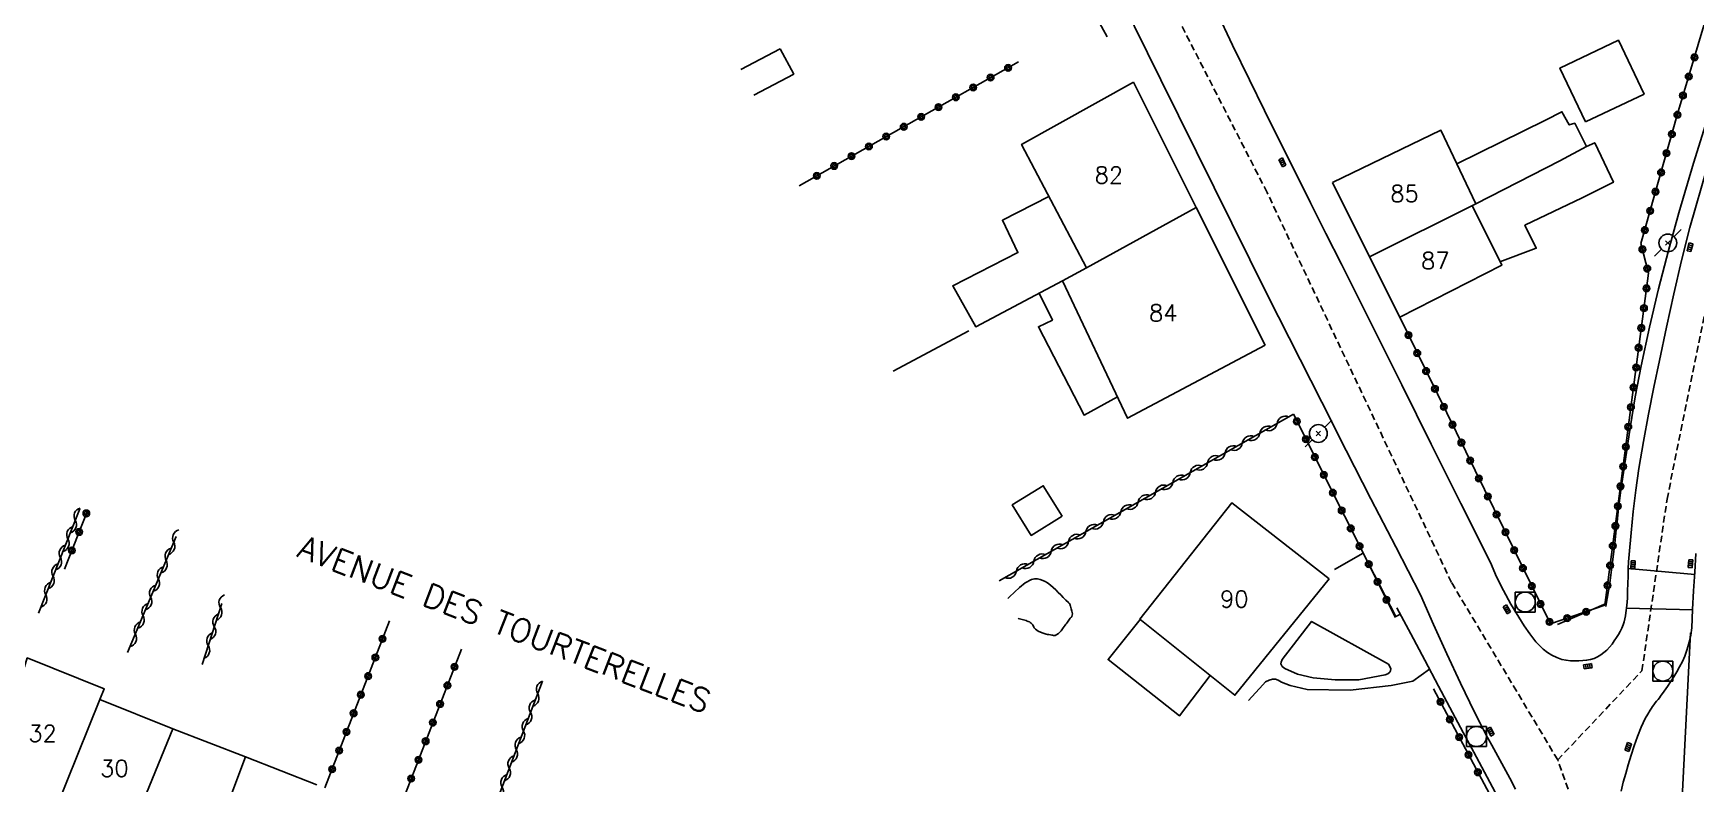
# Model space of a CAD drawing. Header units: millimetres. Extents: x 149998 to 151001, y 150999 to 152001.
# Drawn here: x 150170.7 to 150295.6, y 151604.8 to 151661.1 of the extents above; entities that cross this region are included whole.
import ezdxf
from ezdxf.enums import TextEntityAlignment as Align

# ---------------------------------------------------------------- set-up
doc = ezdxf.new("R2010")
doc.units = ezdxf.units.MM
doc.linetypes.add('DASHED', pattern=[0.75, 0.5, -0.25])
doc.layers.get('0').update_dxf_attribs({"linetype": 'CONTINUOUS'})
for name, color, linetype in [('W0001', 6, 'DASHED'), ('W0008', 7, 'CONTINUOUS'), ('W0014', 7, 'CONTINUOUS'), ('W0017', 7, 'CONTINUOUS'), ('W0020', 2, 'CONTINUOUS'), ('W0101', 7, 'CONTINUOUS'), ('W0104', 1, 'CONTINUOUS'), ('W0310', 3, 'CONTINUOUS'), ('W0322', 7, 'CONTINUOUS'), ('W0323', 7, 'CONTINUOUS'), ('W0333', 7, 'CONTINUOUS'), ('W0401', 7, 'CONTINUOUS'), ('W0420', 7, 'CONTINUOUS'), ('W0473', 7, 'CONTINUOUS'), ('W0515', 5, 'CONTINUOUS'), ('W0989', 7, 'CONTINUOUS'), ('W0991', 7, 'CONTINUOUS'), ('W1102', 7, 'CONTINUOUS')]:
    doc.layers.add(name, color=color, linetype=linetype)
doc.styles.get("Standard").update_dxf_attribs({"font": 'romans.shx', "width": 0.85})

# ---------------------------------------------------------------- blocks, each defined once
blk = doc.blocks.new('T473')
for p, q in [((-0.166667, 0.166667), (0.166667, -0.166667)), ((-0.166667, -0.166667), (0.166667, 0.166667)), ((0.500001, 0.500001), (1.000002, 1.000002)), ((-1.000002, -1.000002), (-0.500001, -0.500001))]:
    blk.add_line(p, q)
blk.add_ellipse((0, 0), major_axis=(0.471405, 0.471405), ratio=1, start_param=5.4977871438, end_param=11.780972451)
blk = doc.blocks.new('T401')
for p, q in [((-0.3, 0.3), (0, 0.3)), ((-0.3, -0.25), (-0.3, 0.3)), ((-0.3, 0.15), (0, 0.15)), ((-0.3, 0), (0, 0)), ((0, 0.3), (0, -0.25)), ((-0.3, -0.15), (0, -0.15)), ((-0.3, -0.25), (-0.3, -0.3)), ((-0.3, -0.3), (0, -0.3)), ((0, -0.3), (0, -0.25))]:
    blk.add_line(p, q)
blk = doc.blocks.new('T420')
for p, q in [((0.75, 0.75), (-0.75, 0.75)), ((-0.75, 0.75), (-0.75, -0.75)), ((0.75, 0.75), (0.75, -0.75)), ((0.75, -0.75), (-0.75, -0.75))]:
    blk.add_line(p, q)
blk.add_ellipse((0, 0), major_axis=(-0.53, 0.53), ratio=1, start_param=3.926991, end_param=10.210176)
blk = doc.blocks.new('t310o')
at = {"color": 0, "linetype": 'Continuous'}
for centre, start, end in [((-0.5, 0.38), 216.8699, 323.1304), ((0.5, -0.37), 36.8699, 143.1303)]:
    blk.add_arc(centre, 0.625, start, end, dxfattribs=at)
blk = doc.blocks.new('t323o')
at = {"color": 0, "linetype": 'Continuous'}
for radius in [0.25, 0.15]:
    blk.add_circle((0, 0), radius, dxfattribs=at)
blk = doc.blocks.new('t322o')
at = {"color": 0, "linetype": 'Continuous'}
for radius in [0.25, 0.15]:
    blk.add_circle((0, 0), radius, dxfattribs=at)

msp = doc.modelspace()

# ---------------------------------------------------------------- linework, layer by layer
at = {"layer": 'W0001'}
for points in [[(150285.24, 151606.57), (150277.26, 151619.9), (150263.41, 151649.19), (150252.23, 151671)], [(150285.24, 151606.57), (150291.57, 151613.27), (150293.45, 151626.15), (150297, 151643.57), (150305.64, 151671)], [(150298.88, 151553.86), (150294.42, 151579.11), (150288.8, 151596.6), (150285.24, 151606.57)]]:
    msp.add_lwpolyline(points, dxfattribs=at)
at = {"layer": 'W0008'}
for points in [[(150248.92, 151671), (150249.55, 151669.68), (150250.18, 151668.37), (150250.81, 151667.05), (150251.45, 151665.74), (150255.42, 151657.64), (150259.42, 151649.56), (150263.45, 151641.49), (150267.51, 151633.43), (150269.35, 151629.8), (150271.2, 151626.18), (150273.07, 151622.57), (150274.94, 151618.96)], [(150280.19, 151621.39), (150277.96, 151625.84), (150275.74, 151630.29), (150273.52, 151634.75), (150271.3, 151639.2), (150270.14, 151641.51), (150268.99, 151643.81), (150267.82, 151646.12), (150266.67, 151648.42), (150265.51, 151650.73), (150264.36, 151653.03), (150263.21, 151655.35), (150262.08, 151657.66), (150260.82, 151660.26), (150259.58, 151662.87), (150258.35, 151665.48), (150257.13, 151668.1)], [(150290, 151604.22), (150290.16, 151604.89), (150290.35, 151605.55), (150290.54, 151606.21), (150290.75, 151606.92), (150290.98, 151607.63), (150291.23, 151608.33), (150291.51, 151609.02), (150291.66, 151609.35), (150291.82, 151609.68), (150292, 151610), (150292.18, 151610.31), (150292.28, 151610.45), (150292.37, 151610.58), (150292.47, 151610.71), (150292.57, 151610.85), (150292.67, 151610.98), (150292.78, 151611.11), (150292.88, 151611.24), (150292.97, 151611.37), (150293.23, 151611.73), (150293.48, 151612.08), (150293.72, 151612.44), (150293.96, 151612.81), (150294.18, 151613.19), (150294.4, 151613.57), (150294.61, 151613.96), (150294.79, 151614.36), (150294.97, 151614.88), (150295.12, 151615.41), (150295.23, 151615.94), (150295.31, 151616.48)]]:
    msp.add_lwpolyline(points, dxfattribs=at)
at = {"layer": 'W0014'}
for points in [[(150296.6, 151655.08), (150295.44, 151651.39), (150294.35, 151647.67), (150293.56, 151644.82), (150292.82, 151641.95), (150292.13, 151639.07), (150291.5, 151636.18), (150291.06, 151633.85), (150290.67, 151631.51), (150290.32, 151629.16), (150289.99, 151626.82), (150289.88, 151626.02), (150289.78, 151625.22), (150289.7, 151624.43), (150289.61, 151623.63), (150289.53, 151622.83), (150289.44, 151622.03), (150289.34, 151621.24), (150289.24, 151620.44), (150289.15, 151619.85), (150289.06, 151619.27), (150288.96, 151618.69), (150288.86, 151618.1)], [(150296.48, 151651.16), (150295.16, 151646.55), (150294.53, 151644.07), (150293.96, 151641.58), (150293.42, 151639.08), (150292.89, 151636.58), (150292.47, 151634.56), (150292.06, 151632.53), (150291.68, 151630.49), (150291.34, 151628.45), (150291.11, 151626.84), (150290.92, 151625.23), (150290.75, 151623.62), (150290.6, 151622), (150290.56, 151621.45), (150290.54, 151620.91), (150290.52, 151620.36), (150290.51, 151619.81), (150290.49, 151619.26), (150290.47, 151618.71), (150290.43, 151618.16), (150290.36, 151617.62), (150290.33, 151617.39), (150290.28, 151617.16), (150290.23, 151616.94), (150290.16, 151616.72), (150290.05, 151616.47), (150289.93, 151616.22), (150289.8, 151615.99), (150289.66, 151615.76), (150289.49, 151615.51), (150289.32, 151615.26), (150289.13, 151615.03), (150288.92, 151614.82), (150288.71, 151614.63), (150288.48, 151614.47), (150288.24, 151614.32), (150287.98, 151614.2), (150287.7, 151614.11), (150287.41, 151614.05), (150287.12, 151614.03), (150286.83, 151614.01), (150286.51, 151614), (150286.19, 151614.01), (150285.87, 151614.05), (150285.55, 151614.12), (150285.17, 151614.26), (150284.81, 151614.44), (150284.46, 151614.65), (150284.14, 151614.9), (150283.6, 151615.43), (150283.14, 151616.03), (150282.72, 151616.65), (150282.32, 151617.28), (150281.72, 151618.27), (150281.16, 151619.29), (150280.65, 151620.33), (150280.19, 151621.39)], [(150295.31, 151616.48), (150295.37, 151617.88), (150295.44, 151619.28), (150295.53, 151620.68), (150295.62, 151622.07)], [(150274.94, 151618.96), (150275.91, 151616.74), (150276.9, 151614.53), (150277.93, 151612.33), (150278.99, 151610.16), (150279.41, 151609.32), (150279.85, 151608.49), (150280.29, 151607.67), (150280.74, 151606.84), (150281.19, 151606.02), (150281.64, 151605.2), (150282.08, 151604.38)], [(150273.16, 151618), (150274.2, 151616.03), (150275.25, 151614.07), (150276.29, 151612.1), (150277.33, 151610.13), (150278.13, 151608.63), (150278.93, 151607.14), (150279.74, 151605.64), (150280.54, 151604.14), (150281.34, 151602.64), (150282.14, 151601.14), (150282.93, 151599.64), (150283.71, 151598.13), (150284.31, 151596.97), (150284.9, 151595.82), (150285.48, 151594.65), (150286.02, 151593.46), (150286.21, 151592.99), (150286.38, 151592.53), (150286.54, 151592.05), (150286.69, 151591.57)], [(150288.89, 151618.31), (150285.23, 151616.74)], [(150295.22, 151616.12), (150294.58, 151603.71), (150289.89, 151602.14)]]:
    msp.add_lwpolyline(points, dxfattribs=at)
at = {"layer": 'W0017'}
for points in [[(150268.47, 151620.87), (150270.62, 151622.11), (150273.09, 151617.33), (150273.42, 151617.51)], [(150272.54, 151613.77), (150266.75, 151616.97), (150264.54, 151614.12)], [(150264.54, 151614.12), (150264.47, 151613.92), (150264.45, 151613.79), (150264.53, 151613.59), (150264.73, 151613.43), (150265.68, 151613.02), (150266.86, 151612.74), (150268.52, 151612.59), (150270.29, 151612.59), (150272.28, 151612.95), (150272.48, 151613.04), (150272.63, 151613.17), (150272.68, 151613.26), (150272.7, 151613.44), (150272.54, 151613.77)], [(150275.61, 151613.38), (150274.35, 151612.48), (150272.73, 151612.16), (150269.65, 151611.82), (150266.41, 151611.86), (150265.14, 151612.17), (150264.48, 151612.42), (150264.25, 151612.55), (150264.03, 151612.64), (150263.81, 151612.63), (150263.56, 151612.55), (150263.3, 151612.43), (150263.08, 151612.2), (150262, 151611.04)]]:
    msp.add_lwpolyline(points, dxfattribs=at)
at = {"layer": 'W0020'}
for points in [[(150290.53, 151620.95), (150295.54, 151620.5)], [(150295.39, 151617.85), (150290.39, 151617.98)]]:
    msp.add_lwpolyline(points, dxfattribs=at)
at = {"layer": 'W0101'}
for points in [[(150253.37, 151657.47), (150244.97, 151652.8), (150249.83, 151643.54), (150249.83, 151643.54)], [(150258.08, 151648.05), (150253.37, 151657.47)], [(150268.32, 151649.95), (150276.47, 151653.87), (150279.09, 151648.33)], [(150268.32, 151649.95), (150271.11, 151644.36), (150271.11, 151644.36)], [(150263.26, 151637.72), (150258.08, 151648.05)], [(150273.37, 151639.82), (150281.03, 151643.72), (150278.82, 151648.2), (150278.82, 151648.2)], [(150248.03, 151642.55), (150249.83, 151643.54)], [(150271.11, 151644.36), (150271.11, 151644.35), (150273.37, 151639.82)], [(150263.26, 151637.72), (150252.93, 151632.23), (150248.03, 151642.55)], [(150175.73, 151611.11), (150176.05, 151611.9), (150170.27, 151614.23), (150170.07, 151613.56)], [(150181.2, 151608.91), (150175.73, 151611.11)], [(150186.67, 151606.79), (150181.2, 151608.91)], [(150192.02, 151604.71), (150186.67, 151606.79)]]:
    msp.add_lwpolyline(points, dxfattribs=at)
msp.add_lwpolyline([(150268.06, 151620.18), (150260.99, 151611.43), (150253.86, 151617.14), (150260.75, 151625.87), (150268.06, 151620.18)], close=True, dxfattribs=at)
at = {"layer": 'W0104'}
for points in [[(150223.87, 151658.42), (150226.84, 151659.99)], [(150226.84, 151659.99), (150227.85, 151658.08), (150224.84, 151656.49)], [(150287.4, 151652.64), (150286.52, 151654.39), (150286.1, 151654.26), (150286.11, 151654.26), (150285.55, 151655.25), (150284.31, 151654.63), (150277.66, 151651.35), (150277.66, 151651.35)], [(150279.09, 151648.33), (150279.08, 151648.33), (150285.39, 151651.57), (150287.4, 151652.64)], [(150287.4, 151652.64), (150288.02, 151652.93), (150289.42, 151649.96), (150287.07, 151648.79), (150282.78, 151646.73), (150283.63, 151645), (150280.9, 151643.97)], [(150248.03, 151642.55), (150248.03, 151642.55), (150241.52, 151639.1), (150239.8, 151642.18), (150244.69, 151644.67), (150243.52, 151647.1), (150247.02, 151648.9), (150247.02, 151648.9)], [(150252.17, 151633.84), (150252.17, 151633.84), (150249.66, 151632.47), (150246.23, 151639.11), (150247.28, 151639.6), (150246.28, 151641.62), (150246.29, 151641.63)], [(150253.88, 151617.12), (150253.88, 151617.12), (150251.46, 151614.1), (150256.82, 151609.88), (150259.14, 151612.92), (150259.13, 151612.92)]]:
    msp.add_lwpolyline(points, dxfattribs=at)
for points in [[(150287.33, 151654.49), (150291.73, 151656.58), (150289.8, 151660.62), (150285.41, 151658.53)], [(150248.01, 151624.88), (150246.59, 151627.16), (150244.27, 151625.72), (150245.69, 151623.43)]]:
    msp.add_lwpolyline(points, close=True, dxfattribs=at)
at = {"layer": 'W0310'}
for points in [[(150247.61, 151667.8), (150251.4, 151660.89)], [(150243.28, 151620.01), (150265.38, 151632.53)], [(150171.11, 151617.59), (150174.23, 151625.44)], [(150181.45, 151623.35), (150177.81, 151614.63)], [(150184.88, 151618.31), (150183.4, 151613.73)], [(150204.88, 151601.73), (150208.98, 151612.49)]]:
    msp.add_lwpolyline(points, dxfattribs=at)
at = {"layer": 'W0322'}
msp.add_lwpolyline([(150298.97, 151671), (150294.25, 151655.1), (150291.49, 151645.35), (150292.06, 151643.12), (150288.78, 151618.19)], dxfattribs=at)
at = {"layer": 'W0323'}
for points in [[(150244.74, 151659), (150228.27, 151649.7)], [(150273.37, 151639.82), (150284.69, 151616.78), (150288.78, 151618.19)], [(150265.38, 151632.53), (150273.06, 151617.26)], [(150174.79, 151625.29), (150173.08, 151620.9)], [(150197.49, 151617.02), (150192.62, 151604.48)], [(150202.88, 151614.89), (150198.03, 151602.38)], [(150286.11, 151590.7), (150284.49, 151595.8), (150275.9, 151611.92)]]:
    msp.add_lwpolyline(points, dxfattribs=at)
at = {"layer": 'W0333'}
msp.add_lwpolyline([(150235.31, 151635.77), (150241, 151638.79)], dxfattribs=at)
at = {"layer": 'W0515'}
for points in [[(150243.94, 151618.7), (150244.06, 151618.81), (150244.44, 151619.16), (150244.82, 151619.52), (150245.24, 151619.86), (150245.71, 151620.12), (150245.83, 151620.15), (150245.94, 151620.17), (150246.06, 151620.17), (150246.17, 151620.16), (150246.37, 151620.12), (150246.56, 151620.05), (150246.73, 151619.96), (150246.9, 151619.86)], [(150246.9, 151619.86), (150247.13, 151619.7), (150247.34, 151619.53), (150247.53, 151619.34), (150247.72, 151619.15), (150247.91, 151618.96), (150248.09, 151618.76), (150248.28, 151618.57), (150248.48, 151618.39), (150248.49, 151618.38), (150248.5, 151618.37), (150248.51, 151618.37), (150248.52, 151618.36), (150248.53, 151618.35), (150248.54, 151618.34), (150248.55, 151618.33), (150248.56, 151618.32), (150248.59, 151618.27), (150248.61, 151618.22), (150248.62, 151618.16), (150248.63, 151618.11), (150248.68, 151617.93), (150248.74, 151617.75), (150248.78, 151617.55), (150248.75, 151617.35), (150248.74, 151617.33), (150248.74, 151617.32), (150248.73, 151617.31), (150248.72, 151617.31), (150248.71, 151617.3), (150248.7, 151617.29), (150248.69, 151617.28), (150248.68, 151617.28), (150248.62, 151617.21), (150248.56, 151617.13), (150248.51, 151617.06), (150248.46, 151616.98), (150248.41, 151616.91), (150248.36, 151616.84), (150248.3, 151616.76), (150248.24, 151616.69), (150248.09, 151616.49), (150247.93, 151616.26), (150247.73, 151616.06), (150247.48, 151615.92), (150247.42, 151615.91), (150247.36, 151615.92), (150247.3, 151615.94), (150247.24, 151615.95), (150247.13, 151615.97), (150247.02, 151615.98), (150246.91, 151615.99), (150246.8, 151616.02), (150246.59, 151616.08), (150246.39, 151616.16), (150246.2, 151616.25), (150246.02, 151616.38), (150245.97, 151616.43), (150245.92, 151616.49), (150245.89, 151616.55), (150245.85, 151616.61), (150245.82, 151616.68), (150245.78, 151616.74), (150245.74, 151616.8), (150245.69, 151616.85), (150245.62, 151616.9), (150245.55, 151616.93), (150245.47, 151616.96), (150245.39, 151616.99), (150245.3, 151617.03), (150245.2, 151617.06), (150245.11, 151617.08), (150245.01, 151617.11), (150244.91, 151617.14), (150244.81, 151617.16), (150244.71, 151617.19), (150244.71, 151617.19)]]:
    msp.add_lwpolyline(points, dxfattribs=at)
at = {"layer": 'W1102'}
for points in [[(150249.83, 151643.54), (150258.08, 151648.05)], [(150279.09, 151648.33), (150271.11, 151644.36)], [(150175.73, 151611.11), (150172.43, 151602.9)], [(150177.88, 151600.76), (150181.2, 151608.91)], [(150186.67, 151606.79), (150183.56, 151598.55)]]:
    msp.add_lwpolyline(points, dxfattribs=at)

# ---------------------------------------------------------------- block references
at = {"layer": 'W0310'}
for p, rotation in [((150264.16, 151631.84), 29.53972114846574), ((150261.55, 151630.36), 29.53972114846574), ((150262.86, 151631.1), 29.53972114846574), ((150260.25, 151629.62), 29.53972114846574), ((150257.64, 151628.15), 29.53972114846574), ((150258.94, 151628.88), 29.53972114846574), ((150255.03, 151626.67), 29.53972114846574), ((150256.33, 151627.41), 29.53972114846574), ((150253.72, 151625.93), 29.53972114846574), ((150173.88, 151624.56), 68.32230890402866), ((150251.11, 151624.45), 29.53972114846574), ((150252.42, 151625.19), 29.53972114846574), ((150173.33, 151623.16), 68.32230890402866), ((150181.27, 151622.93), 247.3709686072537), ((150248.5, 151622.97), 29.53972114846574), ((150249.8, 151623.71), 29.53972114846574), ((150172.77, 151621.77), 68.32230890402866), ((150180.7, 151621.55), 247.3709686072537), ((150247.19, 151622.23), 29.53972114846574), ((150172.22, 151620.37), 68.32230890402866), ((150180.12, 151620.16), 247.3709686072537), ((150244.58, 151620.75), 29.53972114846574), ((150245.89, 151621.49), 29.53972114846574), ((150171.67, 151618.98), 68.32230890402866), ((150179.54, 151618.78), 247.3709686072537), ((150184.78, 151618.01), 252.0847436143727), ((150178.97, 151617.4), 247.3709686072537), ((150184.32, 151616.58), 252.0847436143727), ((150178.39, 151616.01), 247.3709686072537), ((150183.86, 151615.16), 252.0847436143727), ((150208.62, 151611.54), 69.15570514122561), ((150208.08, 151610.14), 69.15570514122561), ((150207.55, 151608.74), 69.15570514122561), ((150207.01, 151607.34), 69.15570514122561), ((150206.48, 151605.94), 69.15570514122561), ((150205.95, 151604.53), 69.15570514122561)]:
    msp.add_blockref('t310o', p, dxfattribs=dict(at, rotation=rotation))
at = {"layer": 'W0322'}
for p, rotation in [((150295.51, 151659.34), 253.4492289275971), ((150295.08, 151657.9), 253.4492289275971), ((150294.65, 151656.47), 253.4492289275971), ((150294.23, 151655.03), 254.2269310516721), ((150293.82, 151653.58), 254.2269310516721), ((150293.41, 151652.14), 254.2269310516721), ((150293, 151650.7), 254.2269310516721), ((150292.59, 151649.25), 254.2269310516721), ((150292.19, 151647.81), 254.2269310516721), ((150291.78, 151646.37), 254.2269310516721), ((150291.6, 151644.92), 284.3386568924408), ((150291.97, 151643.47), 284.3386568924408), ((150291.91, 151641.99), 262.5134768060116), ((150291.72, 151640.5), 262.5134768060116), ((150291.52, 151639.01), 262.5134768060116), ((150291.32, 151637.53), 262.5134768060116), ((150291.13, 151636.04), 262.5134768060116), ((150290.93, 151634.55), 262.5134768060116), ((150290.74, 151633.06), 262.5134768060116), ((150290.54, 151631.58), 262.5134768060116), ((150290.35, 151630.09), 262.5134768060116), ((150290.15, 151628.6), 262.5134768060116), ((150289.96, 151627.12), 262.5134768060116), ((150289.76, 151625.63), 262.5134768060116), ((150289.57, 151624.14), 262.5134768060116), ((150289.37, 151622.65), 262.5134768060116), ((150289.17, 151621.17), 262.5134768060116), ((150288.98, 151619.68), 262.5134768060116)]:
    msp.add_blockref('t322o', p, dxfattribs=dict(at, rotation=rotation))
at = {"layer": 'W0323'}
for p, rotation in [((150243.95, 151658.55), 209.4549539854864), ((150241.33, 151657.08), 209.4549539854864), ((150242.64, 151657.82), 209.4549539854864), ((150238.72, 151655.6), 209.4549539854864), ((150240.03, 151656.34), 209.4549539854864), ((150237.42, 151654.87), 209.4549539854864), ((150234.8, 151653.39), 209.4549539854864), ((150236.11, 151654.13), 209.4549539854864), ((150232.19, 151651.92), 209.4549539854864), ((150233.5, 151652.65), 209.4549539854864), ((150230.89, 151651.18), 209.4549539854864), ((150229.58, 151650.44), 209.4549539854864), ((150274.03, 151638.48), 296.1706715398639), ((150274.69, 151637.13), 296.1706715398639), ((150275.35, 151635.78), 296.1706715398639), ((150276.02, 151634.44), 296.1706715398639), ((150265.64, 151632), 296.6999350543941), ((150276.68, 151633.09), 296.1706715398639), ((150266.32, 151630.66), 296.6999350543941), ((150277.34, 151631.75), 296.1706715398639), ((150278, 151630.4), 296.1706715398639), ((150266.99, 151629.32), 296.6999350543941), ((150278.66, 151629.05), 296.1706715398639), ((150267.67, 151627.98), 296.6999350543941), ((150279.32, 151627.71), 296.1706715398639), ((150268.34, 151626.64), 296.6999350543941), ((150279.99, 151626.36), 296.1706715398639), ((150174.71, 151625.09), 248.6861197044974), ((150269.01, 151625.3), 296.6999350543941), ((150280.65, 151625.01), 296.1706715398639), ((150174.17, 151623.69), 248.6861197044974), ((150269.69, 151623.96), 296.6999350543941), ((150281.31, 151623.67), 296.1706715398639), ((150173.62, 151622.3), 248.6861197044974), ((150270.36, 151622.62), 296.6999350543941), ((150281.97, 151622.32), 296.1706715398639), ((150271.04, 151621.28), 296.6999350543941), ((150282.63, 151620.98), 296.1706715398639), ((150271.71, 151619.94), 296.6999350543941), ((150283.29, 151619.63), 296.1706715398639), ((150272.38, 151618.6), 296.6999350543941), ((150283.95, 151618.28), 296.1706715398639), ((150284.62, 151616.94), 296.1706715398639), ((150285.95, 151617.22), 19.00014278301895), ((150287.37, 151617.7), 19.00014278301895), ((150196.96, 151615.66), 248.8171218029721), ((150196.42, 151614.27), 248.8171218029721), ((150202.37, 151613.56), 248.786700434105), ((150195.88, 151612.87), 248.8171218029721), ((150201.83, 151612.17), 248.786700434105), ((150195.33, 151611.47), 248.8171218029721), ((150201.28, 151610.77), 248.786700434105), ((150276.43, 151610.93), 118.0765476256037), ((150194.79, 151610.07), 248.8171218029721), ((150277.13, 151609.61), 118.0765476256037), ((150194.25, 151608.67), 248.8171218029721), ((150200.74, 151609.37), 248.786700434105), ((150277.84, 151608.28), 118.0765476256037), ((150193.71, 151607.27), 248.8171218029721), ((150200.2, 151607.97), 248.786700434105), ((150278.54, 151606.96), 118.0765476256037), ((150193.17, 151605.87), 248.8171218029721), ((150199.66, 151606.57), 248.786700434105), ((150199.11, 151605.17), 248.786700434105), ((150279.25, 151605.64), 118.0765476256037)]:
    msp.add_blockref('t323o', p, dxfattribs=dict(at, rotation=rotation))
at = {"layer": 'W0401'}
for p, rotation in [((150264.69, 151651.52), 26.53076698273466), ((150295.03, 151645.11), 165.7800875542107), ((150290.75, 151621.23), 177.2924670229156), ((150295.36, 151621.29), 356.0917401437093), ((150281.54, 151617.95), 30.28346415803643), ((150287.48, 151613.76), 98.19674541514689), ((150280.07, 151608.63), 207.8964409954784), ((150290.68, 151607.49), 342.0210996609978)]:
    msp.add_blockref('T401', p, dxfattribs=dict(at, rotation=rotation))
at = {"layer": 'W0420'}
for p in [(150282.8, 151618.43), (150293.14, 151613.24), (150279.14, 151608.33)]:
    msp.add_blockref('T420', p, dxfattribs=at)
at = {"layer": 'W0473'}
for p in [(150293.51, 151645.4), (150267.26, 151631.09)]:
    msp.add_blockref('T473', p, dxfattribs=at)

# ---------------------------------------------------------------- texts
at = {"layer": 'W0989'}
msp.add_text('AVENUE DES TOURTERELLES   ', height=1.75, rotation=338.9482, dxfattribs=at).set_placement((150190.45, 151621.87))
at = {"layer": 'W0991'}
for s, p in [('82', (150251.52, 151650.5)), ('85', (150273.73, 151649.11)), ('87', (150276.05, 151644.07)), ('84', (150255.61, 151640.14)), ('90', (150260.94, 151618.65)), ('32', (150171.42, 151608.56)), ('30', (150176.82, 151605.93))]:
    msp.add_text(s, height=1.25, dxfattribs=at).set_placement(p, align=Align.MIDDLE_CENTER)

doc.saveas('drawing.dxf')
